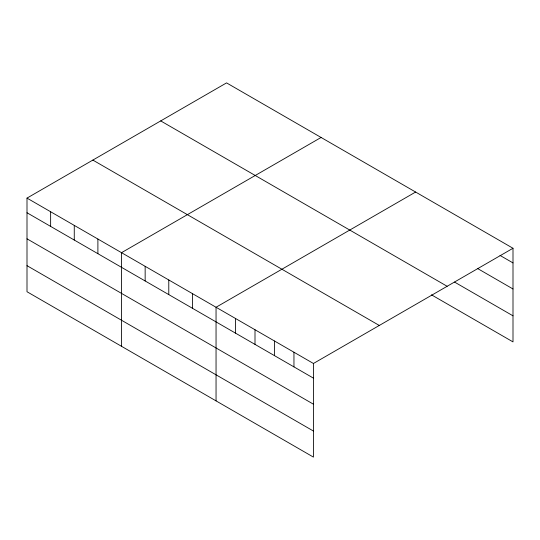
<?xml version="1.0" encoding="UTF-8"?>
<svg xmlns="http://www.w3.org/2000/svg" width="540" height="540" viewBox="0 0 540 540"><rect width="100%" height="100%" fill="white"/><g stroke="black" fill="none" stroke-linecap="round" stroke-linejoin="round"><path stroke-width="0.81" d="M313.436 404.19L313.436 363.481L27 198.106L27 291.735L313.436 457.11L313.436 404.19L27 238.822M27 198.106L226.564 82.89L513 248.265L513 341.894L431.48 294.827M321.091 137.464L121.527 252.679L121.527 346.309M415.611 192.038L216.047 307.253L216.047 400.882M313.436 363.481L513 248.265M500.013 255.413L513 262.913M477.65 268.562L513 288.974M454.565 282.089L513 315.826M160.711 120.913L447.147 286.288M92.853 160.083L379.289 325.458M27 212.753L313.436 378.128M27 265.673L313.436 431.048M293.956 352.235L293.956 366.883M274.482 340.99L274.482 355.637M255.001 329.744L255.001 344.392M235.528 318.499L235.528 333.146M192.416 293.612L192.416 308.259M168.784 279.97L168.784 294.611M145.152 266.321L145.152 280.969M97.895 239.038L97.895 253.685M74.264 225.396L74.264 240.044M50.632 211.754L50.632 226.395"/></g></svg>
